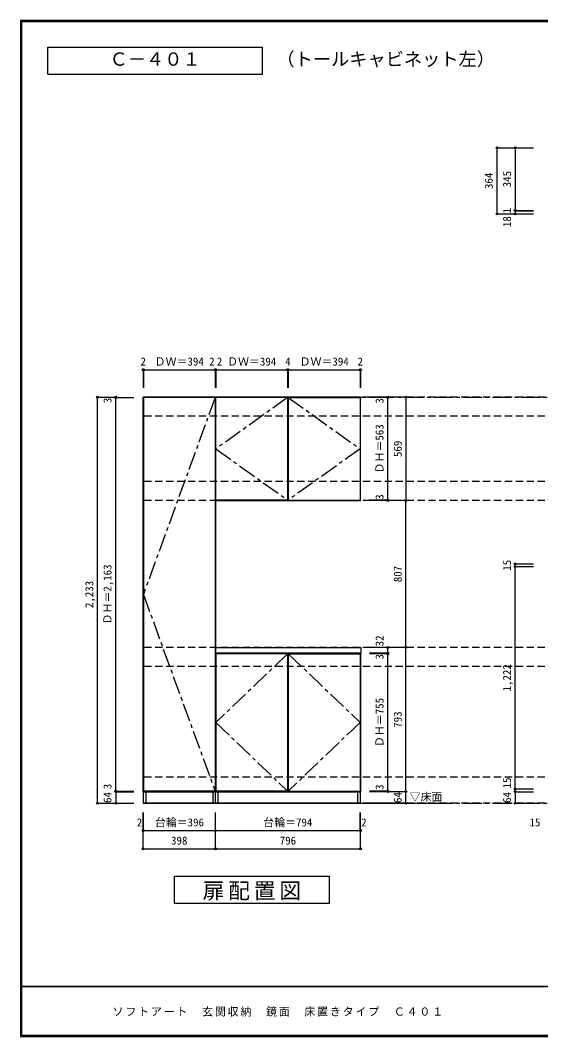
# Model space of a CAD drawing. Units: millimetres at full size, sheet at 1:20. Extents: x -3893 to 3907, y -2871 to 2783.
# Drawn here: x -3893 to -1036, y -2803 to 2783 of the extents above; entities that cross this region are included whole.
import ezdxf
from ezdxf.enums import TextEntityAlignment as Align

# ---------------------------------------------------------------- set-up
doc = ezdxf.new("R2010")
doc.units = ezdxf.units.MM
doc.header["$LTSCALE"] = 20
doc.header["$PDMODE"] = 32
doc.header["$PDSIZE"] = 10
doc.linetypes.add('CHAIN1', pattern=[8, 5, -1, 1, -1])
doc.linetypes.add('DASHED2', pattern=[3, 2, -1])
for name, color, linetype in [('0-1_本体', 2, 'Continuous'), ('0-2_扉', 3, 'Continuous'), ('0-3_扉仕上', 7, 'CHAIN1'), ('0-4_棚', 3, 'Continuous'), ('0-9_', 7, 'Continuous'), ('0-A_文字', 7, 'Continuous'), ('0-B_寸法', 7, 'Continuous'), ('F-1_枠', 6, 'Continuous'), ('F-A_文字', 7, 'Continuous')]:
    doc.layers.add(name, color=color, linetype=linetype)
doc.styles.add('ＭＳ ゴシック', font='')
doc.styles.get('ＭＳ ゴシック').set_extended_font_data('MS Gothic')

msp = doc.modelspace()

# ---------------------------------------------------------------- linework, layer by layer
at = {"layer": '0-1_本体', "color": 7}
for p, q in [((-2821.7, 712.33), (-3219.7, 712.33)), ((-3219.7, -1456.67), (-3219.7, 712.33)), ((-2821.7, 712.33), (-2821.7, -1456.67)), ((-2025.7, 712.33), (-2821.7, 712.33)), ((-2025.7, -695.67), (-2025.7, -1456.67)), ((-2821.7, -1456.67), (-3219.7, -1456.67)), ((-2025.7, -1456.67), (-2821.7, -1456.67))]:
    msp.add_line(p, q, dxfattribs=at)
msp.add_lwpolyline([(-2821.7, 143.33), (-2025.7, 143.33), (-2025.7, 712.33)], dxfattribs=at)
at = {"layer": '0-2_扉'}
for p, q in [((-2823.7, 709.33), (-3217.7, 709.33)), ((-3217.7, 709.33), (-3217.7, -1453.67)), ((-2823.7, 709.33), (-2823.7, -1453.67)), ((-2425.7, 709.33), (-2819.7, 709.33)), ((-2819.7, 146.33), (-2819.7, 709.33)), ((-2425.7, 709.33), (-2425.7, 146.33)), ((-2421.7, 709.33), (-2421.7, 146.33)), ((-2421.7, 709.33), (-2027.7, 709.33)), ((-2027.7, 709.33), (-2027.7, 146.33)), ((-2425.7, 146.33), (-2819.7, 146.33)), ((-2421.7, 146.33), (-2027.7, 146.33)), ((-2819.7, -698.67), (-2819.7, -1453.67)), ((-2425.7, -698.67), (-2819.7, -698.67)), ((-2425.7, -698.67), (-2425.7, -1453.67)), ((-2421.7, -698.67), (-2421.7, -1453.67)), ((-2421.7, -698.67), (-2027.7, -698.67)), ((-2027.7, -698.67), (-2027.7, -1453.67)), ((-2823.7, -1453.67), (-3217.7, -1453.67)), ((-2425.7, -1453.67), (-2819.7, -1453.67)), ((-2421.7, -1453.67), (-2027.7, -1453.67))]:
    msp.add_line(p, q, dxfattribs=at)
at = {"layer": '0-3_扉仕上'}
for p, q in [((-2823.7, 709.33), (-3217.7, -372.17)), ((-3217.7, -372.17), (-2823.7, -1453.67))]:
    msp.add_line(p, q, dxfattribs=at)
at = {"layer": '0-3_扉仕上', "linetype": 'Continuous'}
msp.add_line((-3219.7, -1520.67), (-1575.7, -1520.67), dxfattribs=at)
at = {"layer": '0-3_扉仕上'}
for points in [[(-2425.7, 709.33), (-2819.7, 427.83), (-2425.7, 146.33)], [(-2421.7, 709.33), (-2027.7, 427.83), (-2421.7, 146.33)], [(-2425.7, -698.67), (-2819.7, -1076.17), (-2425.7, -1453.67)], [(-2421.7, -698.67), (-2027.7, -1076.17), (-2421.7, -1453.67)]]:
    msp.add_lwpolyline(points, dxfattribs=at)
at = {"layer": '0-4_棚'}
for p, q in [((-2821.7, -663.67), (-2023.7, -663.67)), ((-2023.7, -663.67), (-2023.7, -695.67))]:
    msp.add_line(p, q, dxfattribs=at)
msp.add_lwpolyline([(-2023.7, -695.67), (-2821.7, -695.67), (-2821.7, -663.67)], dxfattribs=at)
at = {"layer": '0-9_'}
for p, q in [((-3217.7, -1520.67), (-3217.7, -1456.67)), ((-3217.7, -1456.67), (-2821.7, -1456.67)), ((-3202.7, -1520.67), (-3202.7, -1456.67)), ((-2836.7, -1456.67), (-2836.7, -1520.67)), ((-2821.7, -1520.67), (-2821.7, -1456.67)), ((-2821.7, -1456.67), (-2027.7, -1456.67)), ((-2806.7, -1520.67), (-2806.7, -1456.67)), ((-2042.7, -1456.67), (-2042.7, -1520.67)), ((-2027.7, -1456.67), (-2027.7, -1520.67)), ((-2821.7, -1520.67), (-3217.7, -1520.67)), ((-2027.7, -1520.67), (-2821.7, -1520.67))]:
    msp.add_line(p, q, dxfattribs=at)
at = {"layer": '0-A_文字', "linetype": 'CHAIN1'}
for p, q in [((-3219.7, 712.33), (3067.4, 712.33)), ((-3219.7, -1520.67), (3067.4, -1520.67))]:
    msp.add_line(p, q, dxfattribs=at)
at = {"layer": '0-A_文字'}
for p, q in [((-3047.7, -2070.67), (-3047.7, -1920.67)), ((-3047.7, -1920.67), (-2197.7, -1920.67)), ((-2197.7, -1920.67), (-2197.7, -2070.67)), ((-2197.7, -2070.67), (-3047.7, -2070.67))]:
    msp.add_line(p, q, dxfattribs=at)
for points in [[(-3743.33, 2486.67), (-3743.33, 2636.67), (-2563.11, 2636.67)], [(-3743.33, 2486.67), (-2563.11, 2486.67), (-2563.11, 2636.67)]]:
    msp.add_lwpolyline(points, dxfattribs=at)
at = {"layer": '0-B_寸法', "color": 4}
for p, q in [((-1275.7, 2083.06), (-1075.7, 2083.06)), ((-1275.7, 2083.06), (-1275.7, 1719.06)), ((-1175.7, 2083.06), (-1175.7, 1738.06)), ((-1175.7, 1738.06), (-1075.7, 1738.06)), ((-1175.7, 1738.06), (-1175.7, 1737.06)), ((-1175.7, 1737.06), (-1075.7, 1737.06)), ((-1175.7, 1737.06), (-1175.7, 1719.06)), ((-1275.7, 1719.06), (-1075.7, 1719.06)), ((-3219.7, 862.33), (-3219.7, 762.33)), ((-3219.7, 862.33), (-3217.7, 862.33)), ((-3217.7, 862.33), (-2823.7, 862.33)), ((-3217.7, 862.33), (-3217.7, 762.33)), ((-2823.7, 862.33), (-2821.7, 862.33)), ((-2823.7, 862.33), (-2823.7, 762.33)), ((-2821.7, 862.33), (-2821.7, 762.33)), ((-2821.7, 862.33), (-2819.7, 862.33)), ((-2819.7, 862.33), (-2819.7, 762.33)), ((-2819.7, 862.33), (-2425.7, 862.33)), ((-2425.7, 862.33), (-2425.7, 762.33)), ((-2425.7, 862.33), (-2421.7, 862.33)), ((-2421.7, 862.33), (-2421.7, 762.33)), ((-2421.7, 862.33), (-2027.7, 862.33)), ((-2027.7, 862.33), (-2027.7, 762.33)), ((-2027.7, 862.33), (-2025.7, 862.33)), ((-2025.7, 862.33), (-2025.7, 762.33)), ((-3469.7, 712.33), (-3369.7, 712.33)), ((-3469.7, -1520.67), (-3469.7, 712.33)), ((-3369.7, 709.33), (-3369.7, 712.33)), ((-3369.7, -1453.67), (-3369.7, 709.33)), ((-3369.7, 709.33), (-3269.7, 709.33)), ((-1775.7, 712.33), (-1975.7, 712.33)), ((-1875.7, 709.33), (-1975.7, 709.33)), ((-1875.7, 709.33), (-1875.7, 712.33)), ((-1875.7, 146.33), (-1875.7, 709.33)), ((-1775.7, 712.33), (-1775.7, 143.33)), ((-1875.7, 146.33), (-1975.7, 146.33)), ((-1775.7, 143.33), (-1975.7, 143.33)), ((-1875.7, 143.33), (-1875.7, 146.33)), ((-1775.7, -663.67), (-1775.7, 143.33)), ((-1175.7, -204.67), (-1075.7, -204.67)), ((-1175.7, -219.67), (-1175.7, -204.67)), ((-1175.7, -219.67), (-1075.7, -219.67)), ((-1175.7, -1441.67), (-1175.7, -219.67)), ((-1775.7, -663.67), (-1975.7, -663.67)), ((-1875.7, -663.67), (-1975.7, -663.67)), ((-1875.7, -695.67), (-1875.7, -663.67)), ((-1775.7, -1456.67), (-1775.7, -663.67)), ((-1875.7, -695.67), (-1975.7, -695.67)), ((-1875.7, -695.67), (-1975.7, -695.67)), ((-1875.7, -698.67), (-1975.7, -698.67)), ((-1875.7, -698.67), (-1875.7, -695.67)), ((-1875.7, -1453.67), (-1875.7, -698.67)), ((-1175.7, -1441.67), (-1075.7, -1441.67)), ((-1175.7, -1456.67), (-1175.7, -1441.67)), ((-3369.7, -1456.67), (-3369.7, -1453.67)), ((-3369.7, -1453.67), (-3269.7, -1453.67)), ((-3369.7, -1456.67), (-3269.7, -1456.67)), ((-3369.7, -1456.67), (-3369.7, -1520.67)), ((-3369.7, -1456.67), (-3269.7, -1456.67)), ((-1875.7, -1453.67), (-1975.7, -1453.67)), ((-1875.7, -1456.67), (-1975.7, -1456.67)), ((-1775.7, -1456.67), (-1975.7, -1456.67)), ((-1875.7, -1456.67), (-1875.7, -1453.67)), ((-1775.7, -1520.67), (-1775.7, -1456.67)), ((-1175.7, -1456.67), (-1075.7, -1456.67)), ((-1175.7, -1456.67), (-1075.7, -1456.67)), ((-1175.7, -1456.67), (-1175.7, -1520.67)), ((-3469.7, -1520.67), (-3369.7, -1520.67)), ((-3369.7, -1520.67), (-3269.7, -1520.67)), ((-1775.7, -1520.67), (-1975.7, -1520.67)), ((-1175.7, -1520.67), (-1075.7, -1520.67)), ((-3219.7, -1670.67), (-3219.7, -1570.67)), ((-3217.7, -1670.67), (-3217.7, -1570.67)), ((-2821.7, -1670.67), (-2821.7, -1570.67)), ((-2027.7, -1670.67), (-2027.7, -1570.67)), ((-2025.7, -1670.67), (-2025.7, -1570.67)), ((-3219.7, -1770.67), (-3219.7, -1670.67)), ((-3219.7, -1670.67), (-3217.7, -1670.67)), ((-3217.7, -1670.67), (-2821.7, -1670.67)), ((-2821.7, -1770.67), (-2821.7, -1670.67)), ((-2821.7, -1670.67), (-2027.7, -1670.67)), ((-2027.7, -1670.67), (-2025.7, -1670.67)), ((-2025.7, -1770.67), (-2025.7, -1670.67)), ((-3219.7, -1770.67), (-2821.7, -1770.67)), ((-2821.7, -1770.67), (-2025.7, -1770.67))]:
    msp.add_line(p, q, dxfattribs=at)
at = {"layer": '0-B_寸法', "color": 4, "linetype": 'DASHED2'}
for p, q in [((3067.4, 712.33), (-3219.7, 712.33)), ((3067.4, 607.33), (-3219.7, 607.33)), ((3067.4, 248.33), (-3219.7, 248.33)), ((3067.4, 143.33), (-3219.7, 143.33)), ((3067.4, -663.67), (-3219.7, -663.67)), ((3067.4, -768.67), (-3219.7, -768.67)), ((3067.4, -1377.67), (-3219.7, -1377.67)), ((3067.4, -1520.67), (-3008.48, -1520.67))]:
    msp.add_line(p, q, dxfattribs=at)
at = {"layer": '0-B_寸法'}
for p in [(-1275.7, 2083.06), (-1175.7, 2083.06), (-1175.7, 1738.06), (-1175.7, 1737.06), (-1275.7, 1719.06), (-1175.7, 1719.06), (-3219.7, 862.33), (-3217.7, 862.33), (-2823.7, 862.33), (-2821.7, 862.33), (-2819.7, 862.33), (-2425.7, 862.33), (-2421.7, 862.33), (-2027.7, 862.33), (-2025.7, 862.33), (-3469.7, 712.33), (-3369.7, 712.33), (-3369.7, 709.33), (-1875.7, 712.33), (-1875.7, 709.33), (-1775.7, 712.33), (-1875.7, 146.33), (-1875.7, 143.33), (-1775.7, 143.33), (-1175.7, -204.67), (-1175.7, -219.67), (-1875.7, -663.67), (-1875.7, -663.67), (-1775.7, -663.67), (-1875.7, -695.67), (-1875.7, -695.67), (-1875.7, -698.67), (-3369.7, -1453.67), (-3369.7, -1456.67), (-3369.7, -1456.67), (-1875.7, -1453.67), (-1875.7, -1456.67), (-1775.7, -1456.67), (-1175.7, -1441.67), (-1175.7, -1456.67), (-1175.7, -1456.67), (-3469.7, -1520.67), (-3369.7, -1520.67), (-1775.7, -1520.67), (-1175.7, -1520.67), (-3219.7, -1670.67), (-3217.7, -1670.67), (-2821.7, -1670.67), (-2027.7, -1670.67), (-2025.7, -1670.67), (-3219.7, -1770.67), (-2821.7, -1770.67), (-2025.7, -1770.67)]:
    msp.add_point(p, dxfattribs=at)
at = {"layer": 'F-1_枠'}
for p, q in [((-3893.39, 2783.33), (-3893.39, -2803.33)), ((-3893.39, 2783.33), (3906.61, 2783.33)), ((-3893.39, 2780), (3906.61, 2780)), ((-3893.39, 2776.67), (3906.61, 2776.67)), ((-3890.05, 2783.33), (-3890.05, -2803.33)), ((-3886.72, 2783.33), (-3886.72, -2803.33)), ((3906.61, -2526.67), (-3893.39, -2526.67)), ((3906.61, -2530), (-3893.39, -2530)), ((3906.61, -2796.67), (-3893.39, -2796.67)), ((3906.61, -2800), (-3893.39, -2800)), ((3906.61, -2803.33), (-3893.39, -2803.33))]:
    msp.add_line(p, q, dxfattribs=at)

# ---------------------------------------------------------------- texts
at = {"layer": '0-A_文字', "style": 'ＭＳ ゴシック'}
for s, height, p in [('Ｃ－４０１', 73.31, (-3403.22, 2511.67)), ('（トールキャビネット左）', 73.31, (-2486.99, 2511.67)), ('▽床面', 43.99, (-1755.7, -1520.67))]:
    msp.add_text(s, height=height, dxfattribs=at).set_placement(p, align=Align.BOTTOM_LEFT)
at = {"layer": '0-A_文字', "insert": (-2892.7, -2055.67), "char_height": 87.98, "attachment_point": 7, "style": 'ＭＳ ゴシック'}
msp.add_mtext('\\T1.17;扉配置図', dxfattribs=at)
at = {"layer": '0-B_寸法', "style": 'ＭＳ ゴシック'}
for s, p in [('364', (-1285.7, 1856.06)), ('345', (-1185.7, 1865.56)), ('1', (-1185.7, 1722.56)), ('18', (-1185.7, 1646.6)), ('3', (-3379.7, 679.01)), ('3', (-1885.7, 676.85)), ('ＤＨ＝563', (-1885.7, 292.83)), ('569', (-1785.7, 382.83)), ('3', (-1885.7, 147.85)), ('ＤＨ＝2,163', (-3379.7, -537.17)), ('807', (-1785.7, -305.17)), ('15', (-1185.7, -242.17)), ('2,233', (-3479.7, -447.17)), ('32', (-1885.7, -657.47)), ('32', (-1885.7, -657.47)), ('3', (-1885.7, -730.1)), ('1,222', (-1185.7, -905.67)), ('ＤＨ＝755', (-1885.7, -1211.17)), ('793', (-1785.7, -1105.17)), ('15', (-1185.7, -1438.67)), ('3', (-3379.7, -1443.09)), ('3', (-1885.7, -1446.76)), ('64', (-3379.7, -1518.67)), ('64', (-1785.7, -1518.67)), ('64', (-1185.7, -1518.67))]:
    msp.add_text(s, height=43.99, rotation=90, dxfattribs=at).set_placement(p, align=Align.BOTTOM_LEFT)
for s, p in [('2', (-3233.7, 872.33)), ('ＤＷ＝394', (-3155.7, 872.33)), ('2', (-2856.7, 872.33)), ('2', (-2814.7, 872.33)), ('ＤＷ＝394', (-2757.7, 872.33)), ('4', (-2438.7, 872.33)), ('ＤＷ＝394', (-2359.7, 872.33)), ('2', (-2041.7, 872.33)), ('2', (-3253.7, -1660.67)), ('台輪＝396', (-3154.7, -1660.67)), ('台輪＝794', (-2559.7, -1660.67)), ('2', (-2021.7, -1660.67)), ('15', (-1097.45, -1660.67)), ('398', (-3065.7, -1760.67)), ('796', (-2468.7, -1760.67))]:
    msp.add_text(s, height=43.99, dxfattribs=at).set_placement(p, align=Align.BOTTOM_LEFT)
at = {"layer": 'F-A_文字', "insert": (-3386.72, -2693.33), "char_height": 43.99, "attachment_point": 7, "style": 'ＭＳ ゴシック'}
msp.add_mtext('\\T1.17;ソフトアート\u3000玄関収納\u3000鏡面\u3000床置きタイプ\u3000Ｃ４０１', dxfattribs=at)

doc.saveas('drawing.dxf')
